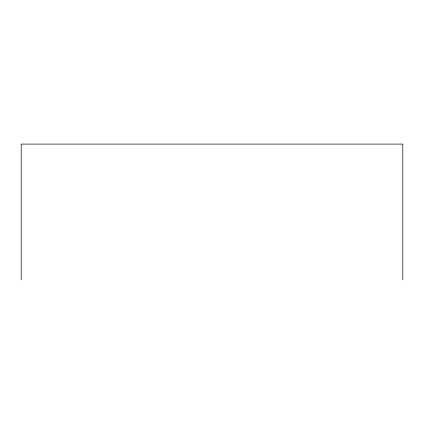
<?xml version="1.0" encoding="UTF-8"?>
<svg xmlns="http://www.w3.org/2000/svg" width="424" height="424" viewBox="0 0 424 424"><rect width="100%" height="100%" fill="white"/><g stroke="black" fill="none" stroke-linecap="round" stroke-linejoin="round"><path stroke-width="0.64" d="M402.8 279.909L402.8 144.091L21.2 144.091L21.2 279.909"/></g></svg>
